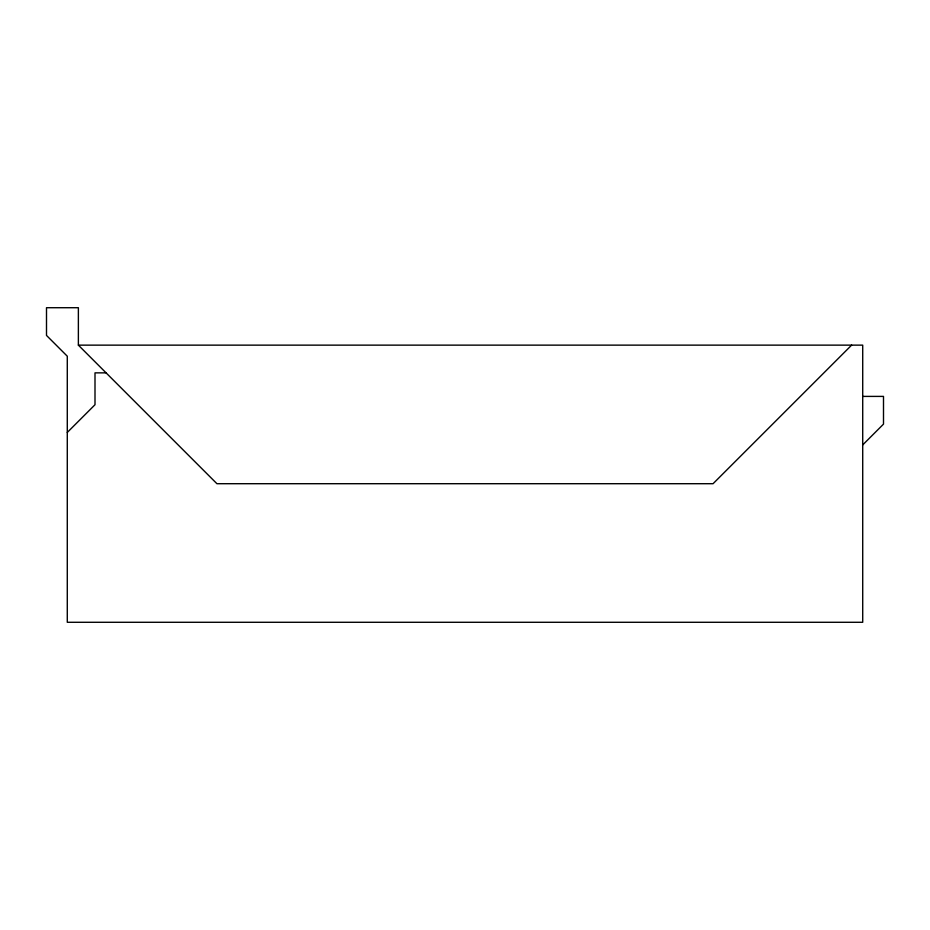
<?xml version="1.0" encoding="UTF-8"?>
<svg xmlns="http://www.w3.org/2000/svg" width="930" height="930" viewBox="0 0 930 930"><rect width="100%" height="100%" fill="white"/><g stroke="black" fill="none" stroke-linecap="round" stroke-linejoin="round"><path stroke-width="1.4" d="M67.286 432.438L95 404.724L95 372.86L106.09 372.86M851.624 345.135L713.054 483.705L216.934 483.705L78.376 345.146L78.376 307.714L46.5 307.714L46.5 335.428L67.286 356.213L67.286 622.286L862.715 622.286L862.715 345.135L78.376 345.146M862.715 444.912L883.5 424.115L883.5 396.401L862.715 396.401"/></g></svg>
